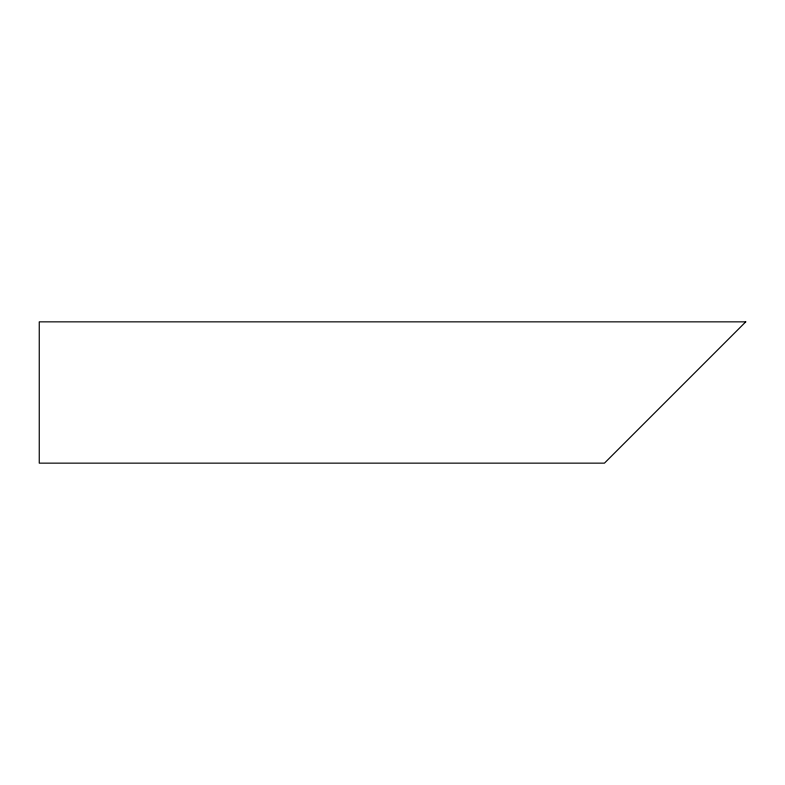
<?xml version="1.0" encoding="UTF-8"?>
<svg xmlns="http://www.w3.org/2000/svg" width="785" height="785" viewBox="0 0 785 785"><rect width="100%" height="100%" fill="white"/><g stroke="black" fill="none" stroke-linecap="round" stroke-linejoin="round"><path stroke-width="1.18" d="M745.75 321.85L604.45 463.15L39.25 463.15L39.25 321.85L745.75 321.85"/></g></svg>
